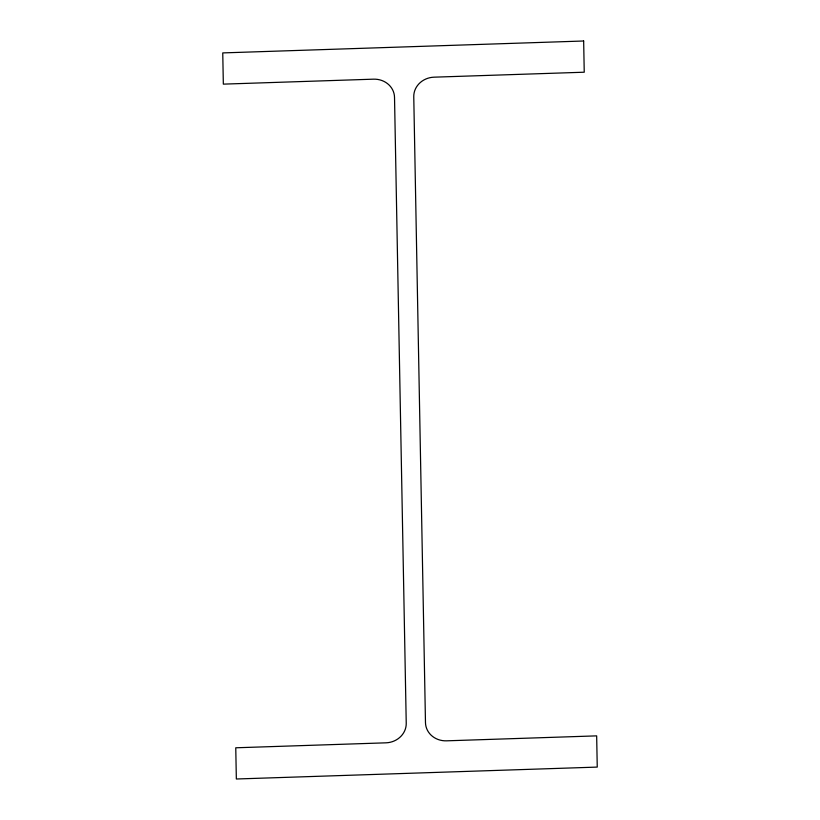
<?xml version="1.0" encoding="UTF-8"?>
<svg xmlns="http://www.w3.org/2000/svg" width="820" height="820" viewBox="0 0 820 820"><rect width="100%" height="100%" fill="white"/><g stroke="black" fill="none" stroke-linecap="round" stroke-linejoin="round"><path stroke-width="1.23" d="M583.655 41L222.753 52.91L223.337 84.132L373.51 79.171A20.684 18.881 -6 0 1 394.522 97.375L406.238 723.26A20.684 18.881 -6 0 1 385.923 742.828L235.76 747.789L236.344 779L597.247 767.089L596.663 735.868L446.49 740.829A20.684 18.881 -6 0 1 425.477 722.625L413.762 96.739A20.684 18.881 -6 0 1 434.077 77.172L584.24 72.211L583.655 41"/></g></svg>
